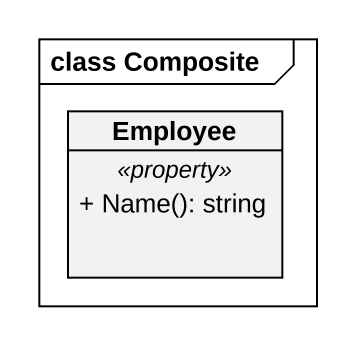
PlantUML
@startuml
mainframe class Composite
hide circle
hide empty members
skinparam classAttributeIconSize 0
class Employee {
  .. <<property>> ..
  + Name(): string
}
@enduml
